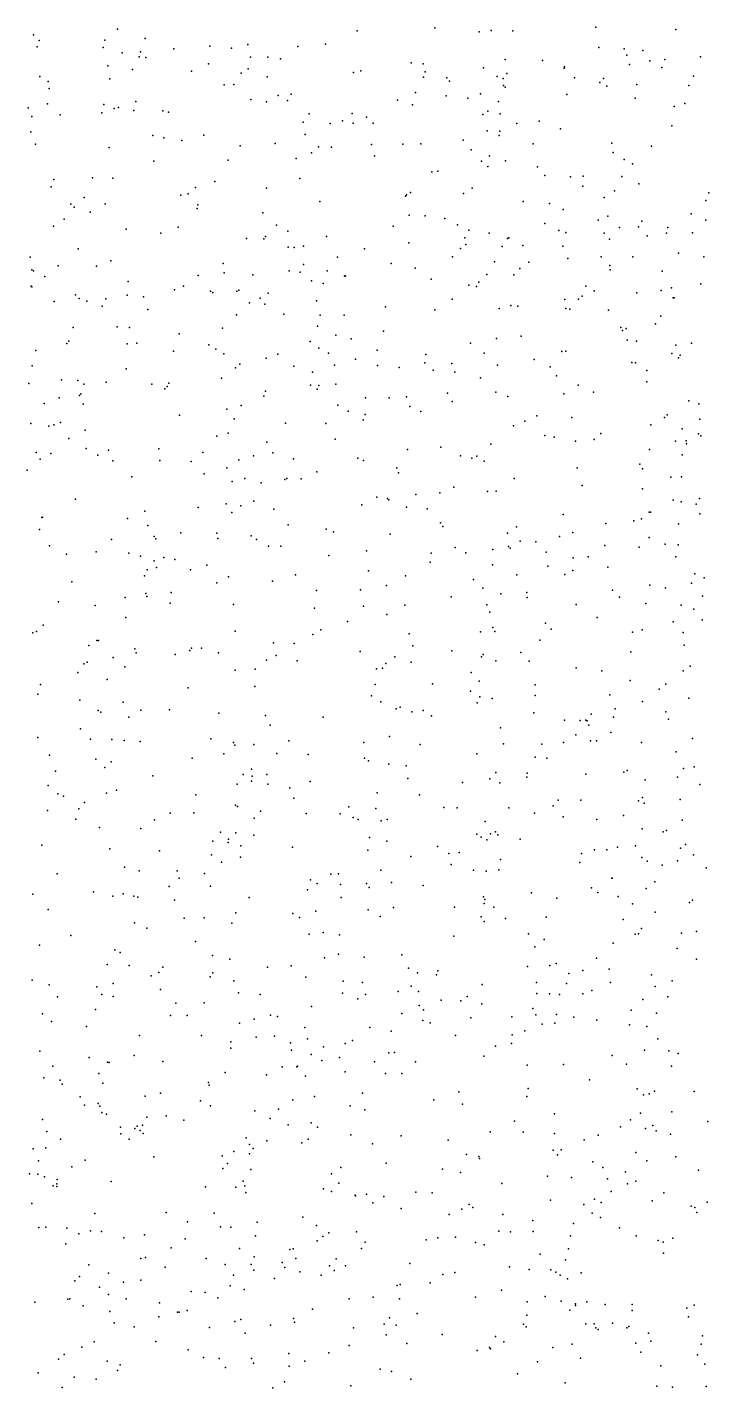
# Model space of a CAD drawing. Extents: x 2 to 99999, y 0 to 49999.
# Drawn here: x 25001 to 31251, y 4 to 12479 of the extents above; entities that cross this region are included whole.
import ezdxf

# ---------------------------------------------------------------- set-up
doc = ezdxf.new("R2010")
doc.units = 0
doc.header["$MEASUREMENT"] = 0
doc.layers.add('points', color=50, linetype='Continuous')

msp = doc.modelspace()

# ---------------------------------------------------------------- linework, layer by layer
at = {"layer": 'points', "color": 3}
for p in [(30217, 12479, 70), (25060, 12410, 67), (25110, 12357, 27), (25712, 12360, 91), (25829, 12462, 68), (26083, 12376, 59), (28028, 12446, 41), (28739, 12472, 42), (29146, 12436, 68), (29256, 12448, 20), (29454, 12446, 68), (30949, 12457, 81), (25092, 12298, 68), (25699, 12292, 52), (25872, 12244, 25), (26041, 12252, 63), (26345, 12281, 69), (26676, 12306, 34), (26876, 12286, 87), (27023, 12321, 98), (27482, 12303, 3), (27737, 12324, 6), (30243, 12292, 29), (30476, 12281, 58), (30647, 12265, 13), (25740, 12124, 1), (26029, 12208, 69), (26090, 12202, 12), (26665, 12143, 1), (27050, 12205, 2), (27209, 12205, 79), (27324, 12189, 5), (28521, 12151, 79), (28631, 12143, 26), (29185, 12105, 26), (29385, 12184, 36), (29727, 12173, 45), (29926, 12103, 69), (29927, 12115, 44), (30499, 12223, 33), (30524, 12137, 96), (30712, 12169, 45), (30820, 12109, 29), (30847, 12182, 28), (31175, 12208, 45), (25117, 12027, 44), (25193, 11982, 43), (25759, 12005, 99), (25966, 12091, 13), (26507, 12076, 90), (26964, 12056, 19), (27027, 12097, 25), (27202, 12023, 30), (27993, 12062, 68), (28062, 12080, 15), (28634, 12022, 89), (28650, 12068, 49), (28848, 12013, 49), (28874, 11985, 56), (29310, 12028, 34), (29365, 12008, 43), (29398, 12054, 34), (30020, 12015, 52), (30285, 12009, 25), (31112, 12030, 78), (25203, 11917, 80), (26808, 11949, 66), (26895, 11953, 99), (27304, 11851, 88), (27423, 11865, 12), (28563, 11880, 10), (29158, 11868, 51), (29370, 11943, 22), (29384, 11930, 36), (29949, 11862, 80), (30251, 11972, 98), (30316, 11938, 57), (30590, 11953, 65), (31067, 11944, 26), (25011, 11739, 36), (25186, 11777, 55), (25703, 11770, 32), (25799, 11732, 21), (25837, 11744, 5), (25997, 11799, 29), (27052, 11815, 78), (27195, 11794, 86), (27389, 11807, 25), (28397, 11809, 35), (28535, 11768, 65), (28842, 11849, 81), (29043, 11829, 43), (29323, 11797, 48), (30576, 11829, 38), (30934, 11751, 81), (31031, 11780, 60), (25044, 11661, 15), (25305, 11676, 54), (25687, 11694, 94), (25980, 11715, 60), (26245, 11713, 95), (26298, 11700, 27), (27532, 11607, 41), (27587, 11685, 49), (27893, 11619, 64), (27981, 11689, 73), (28112, 11654, 82), (29179, 11679, 59), (29224, 11709, 21), (29338, 11683, 53), (29695, 11618, 17), (25034, 11519, 85), (26152, 11485, 51), (26622, 11490, 58), (27550, 11496, 45), (27778, 11596, 51), (27990, 11598, 78), (28175, 11598, 55), (29218, 11528, 19), (29330, 11487, 23), (29336, 11525, 75), (29491, 11595, 18), (29892, 11547, 29), (30913, 11574, 95), (25076, 11405, 53), (25752, 11375, 94), (26254, 11464, 68), (26420, 11439, 28), (26953, 11392, 35), (27274, 11411, 70), (27671, 11382, 7), (27793, 11378, 44), (28157, 11402, 23), (28446, 11406, 48), (28610, 11409, 39), (28998, 11443, 96), (29071, 11353, 36), (29640, 11410, 39), (30361, 11414, 38), (30726, 11389, 4), (26161, 11250, 5), (26845, 11261, 26), (27469, 11275, 70), (27607, 11326, 5), (28185, 11300, 38), (29168, 11251, 87), (29239, 11299, 74), (29386, 11255, 34), (30373, 11330, 29), (30475, 11267, 35), (28713, 11152, 69), (28767, 11160, 42), (29225, 11201, 46), (29681, 11199, 49), (29748, 11118, 18), (29984, 11106, 97), (30099, 11114, 81), (30454, 11110, 26), (30552, 11226, 32), (25222, 11014, 79), (25245, 11082, 3), (25599, 11098, 82), (25787, 11095, 51), (26543, 11009, 12), (26721, 11065, 53), (27195, 11004, 89), (27500, 11092, 57), (29082, 11004, 7), (30097, 11020, 26), (30386, 10979, 65), (30609, 11044, 24), (25402, 10855, 49), (25523, 10916, 17), (25715, 10859, 70), (26411, 10939, 33), (26476, 10950, 94), (27686, 10882, 82), (28471, 10929, 2), (28478, 10941, 68), (28516, 10962, 33), (29003, 10954, 78), (29550, 10881, 75), (29791, 10862, 70), (30293, 10917, 67), (31225, 10891, 74), (31251, 10961, 29), (25432, 10829, 2), (25578, 10782, 65), (26560, 10815, 56), (26566, 10851, 84), (27161, 10776, 93), (28505, 10754, 26), (28649, 10750, 22), (29915, 10806, 48), (30325, 10746, 80), (31090, 10769, 74), (25241, 10656, 39), (25339, 10718, 33), (25908, 10627, 24), (26384, 10645, 10), (27287, 10663, 20), (27391, 10610, 94), (28356, 10653, 60), (28832, 10725, 7), (28947, 10666, 26), (29051, 10617, 78), (29748, 10679, 81), (29875, 10615, 97), (30238, 10708, 32), (30433, 10643, 15), (30607, 10648, 30), (30638, 10701, 50), (30877, 10643, 38), (31225, 10709, 51), (26228, 10590, 46), (27011, 10541, 25), (27172, 10537, 95), (27187, 10561, 61), (27747, 10560, 71), (28502, 10503, 74), (29014, 10549, 53), (29022, 10486, 14), (29238, 10590, 62), (29406, 10540, 98), (29417, 10546, 19), (29940, 10596, 55), (30293, 10591, 29), (30340, 10534, 8), (30685, 10566, 94), (30864, 10591, 17), (31101, 10594, 10), (25029, 10371, 64), (25470, 10447, 5), (27394, 10463, 15), (27448, 10460, 26), (27535, 10472, 8), (27847, 10369, 79), (28093, 10446, 47), (28902, 10374, 49), (28976, 10449, 21), (29357, 10468, 54), (29545, 10476, 20), (29912, 10470, 94), (29958, 10359, 20), (30263, 10372, 1), (30556, 10374, 38), (30973, 10406, 2), (31205, 10374, 30), (25044, 10253, 36), (25058, 10244, 29), (25284, 10290, 7), (25637, 10289, 37), (25767, 10336, 69), (26799, 10311, 21), (27404, 10246, 63), (27504, 10232, 30), (27536, 10304, 19), (27751, 10245, 96), (28338, 10311, 21), (28560, 10270, 69), (29287, 10328, 72), (29518, 10266, 2), (29601, 10325, 62), (30344, 10294, 65), (30346, 10254, 13), (30825, 10242, 21), (25162, 10193, 34), (25928, 10148, 8), (26568, 10202, 69), (26806, 10226, 7), (27070, 10209, 73), (27609, 10152, 26), (27716, 10128, 68), (27910, 10198, 79), (27921, 10197, 87), (28705, 10168, 34), (29050, 10114, 79), (29143, 10142, 46), (29215, 10211, 17), (29463, 10207, 23), (30123, 10105, 73), (31177, 10126, 46), (25039, 10103, 89), (25043, 10098, 89), (25445, 10026, 6), (25478, 9990, 54), (25722, 9987, 96), (25918, 10021, 57), (26069, 10007, 52), (26353, 10071, 23), (26434, 10103, 46), (26681, 10059, 98), (26704, 10046, 77), (26922, 10057, 89), (26943, 10067, 71), (27138, 9995, 75), (27211, 10039, 66), (28898, 9986, 93), (29122, 10102, 56), (29930, 9982, 85), (30058, 9985, 81), (30091, 10014, 11), (30201, 10063, 32), (30591, 10044, 72), (30814, 10064, 66), (30910, 10088, 67), (30925, 9996, 24), (30935, 9998, 29), (25247, 9964, 31), (25548, 9966, 4), (25688, 9920, 15), (26107, 9890, 16), (27041, 9952, 31), (27179, 9939, 4), (27654, 9970, 64), (28288, 9916, 81), (28740, 9886, 33), (29329, 9900, 92), (29435, 9926, 53), (29500, 9920, 1), (29940, 9900, 90), (29978, 9893, 64), (30331, 9884, 8), (25827, 9733, 11), (26921, 9842, 17), (27353, 9849, 54), (27664, 9738, 98), (27688, 9839, 71), (27907, 9839, 36), (30764, 9760, 60), (30812, 9828, 8), (25422, 9724, 12), (25938, 9726, 2), (26395, 9667, 17), (26792, 9719, 49), (27832, 9655, 89), (27973, 9621, 34), (28268, 9693, 47), (29304, 9624, 86), (29530, 9646, 61), (30445, 9726, 72), (30459, 9699, 5), (30494, 9715, 40), (30504, 9608, 95), (25081, 9513, 15), (25365, 9578, 69), (25384, 9601, 19), (25917, 9576, 23), (26005, 9581, 81), (26344, 9508, 18), (26666, 9565, 96), (26730, 9527, 76), (26805, 9485, 82), (27298, 9482, 53), (27595, 9596, 71), (27674, 9537, 29), (27763, 9491, 47), (28211, 9519, 9), (29067, 9581, 26), (29191, 9491, 75), (29904, 9506, 31), (29939, 9507, 73), (30587, 9600, 63), (30911, 9486, 76), (30948, 9563, 5), (31093, 9581, 14), (25047, 9373, 95), (26910, 9357, 3), (26951, 9390, 9), (27192, 9443, 91), (27446, 9370, 30), (27819, 9380, 85), (28011, 9435, 85), (28213, 9377, 27), (28412, 9360, 99), (28647, 9400, 56), (28657, 9479, 94), (28895, 9395, 52), (29314, 9379, 19), (29651, 9431, 37), (29798, 9364, 14), (30547, 9405, 24), (30578, 9402, 1), (30972, 9447, 5), (30988, 9472, 89), (25316, 9246, 78), (25467, 9240, 19), (25908, 9346, 28), (26783, 9260, 97), (27616, 9315, 75), (28725, 9334, 6), (28922, 9317, 23), (29158, 9263, 96), (29856, 9281, 13), (30683, 9332, 32), (25015, 9213, 36), (25494, 9116, 50), (25519, 9207, 64), (25726, 9225, 73), (26143, 9205, 61), (26262, 9163, 26), (26286, 9183, 71), (26299, 9215, 48), (27186, 9142, 97), (27599, 9198, 76), (27659, 9159, 25), (27676, 9193, 33), (27830, 9205, 31), (28855, 9123, 18), (29297, 9131, 1), (29922, 9116, 25), (30055, 9198, 53), (30193, 9131, 68), (30683, 9227, 8), (25158, 9030, 16), (25293, 9082, 68), (25481, 9102, 13), (25513, 9021, 94), (26964, 9009, 62), (27171, 9097, 11), (27850, 9013, 57), (28102, 9080, 94), (28319, 9082, 93), (28480, 9089, 96), (28510, 9000, 78), (28897, 9048, 93), (29410, 9093, 37), (31068, 9054, 39), (31160, 9026, 36), (26398, 8923, 38), (26833, 8976, 87), (26899, 8887, 12), (27945, 8958, 90), (28083, 8879, 13), (28100, 8928, 30), (28610, 8955, 22), (29563, 8866, 31), (29675, 8916, 31), (29995, 8901, 63), (30846, 8901, 3), (30871, 8925, 2), (31168, 8885, 2), (25035, 8846, 15), (25200, 8821, 81), (25245, 8832, 72), (25308, 8853, 17), (25532, 8783, 12), (26844, 8757, 22), (27370, 8849, 94), (27740, 8845, 27), (29459, 8823, 56), (29748, 8735, 68), (30262, 8754, 94), (30719, 8834, 93), (31006, 8797, 76), (31158, 8750, 98), (25383, 8709, 60), (25541, 8616, 46), (26209, 8614, 88), (26740, 8728, 99), (27200, 8675, 75), (27825, 8702, 70), (28794, 8627, 33), (29252, 8655, 73), (29832, 8721, 41), (30029, 8683, 54), (30199, 8698, 25), (30707, 8608, 23), (30946, 8684, 90), (31044, 8687, 6), (31048, 8660, 65), (31177, 8731, 4), (25082, 8579, 17), (25121, 8519, 30), (25219, 8570, 79), (25648, 8556, 20), (25747, 8601, 70), (25785, 8504, 91), (26217, 8507, 2), (26504, 8498, 64), (26612, 8578, 78), (26941, 8511, 62), (27075, 8550, 48), (27254, 8576, 83), (27442, 8522, 91), (28033, 8527, 53), (28085, 8507, 28), (28489, 8607, 33), (28973, 8549, 12), (29077, 8527, 59), (29123, 8546, 17), (29193, 8500, 42), (31006, 8559, 78), (25001, 8416, 39), (26623, 8384, 57), (26832, 8440, 99), (27658, 8402, 30), (28390, 8438, 41), (28405, 8394, 5), (30044, 8438, 88), (30619, 8472, 86), (30643, 8431, 26), (25962, 8357, 8), (26880, 8313, 37), (26996, 8340, 92), (27146, 8300, 19), (27363, 8332, 1), (27382, 8341, 76), (27513, 8337, 37), (28914, 8261, 75), (29466, 8342, 82), (30089, 8278, 27), (30643, 8247, 52), (30902, 8353, 52), (31002, 8357, 47), (25445, 8151, 95), (26827, 8109, 70), (27079, 8133, 13), (28207, 8170, 94), (28304, 8159, 37), (28316, 8145, 12), (28564, 8194, 76), (28786, 8209, 72), (29221, 8222, 94), (29301, 8224, 50), (30924, 8142, 37), (30997, 8127, 3), (31167, 8158, 78), (25136, 7984, 55), (25140, 7986, 3), (26080, 8040, 78), (26569, 8075, 39), (26879, 8028, 8), (26959, 8089, 67), (27263, 8060, 7), (28069, 8100, 42), (28480, 8077, 14), (28668, 8062, 20), (29917, 8010, 30), (30705, 8032, 44), (30716, 8032, 86), (31134, 8105, 72), (31168, 8016, 68), (25115, 7873, 56), (25920, 7975, 23), (26107, 7910, 6), (27393, 7917, 35), (27744, 7875, 63), (28791, 7935, 48), (28814, 7902, 65), (29489, 7898, 33), (30308, 7927, 87), (30564, 7953, 58), (30635, 7972, 42), (30973, 7924, 25), (25773, 7782, 75), (26165, 7810, 34), (26182, 7788, 27), (26410, 7844, 2), (26740, 7841, 68), (26748, 7791, 34), (27054, 7814, 20), (27104, 7782, 19), (27809, 7853, 97), (28331, 7830, 89), (29404, 7841, 38), (29522, 7767, 25), (29664, 7761, 31), (29882, 7810, 44), (30006, 7847, 57), (30705, 7800, 35), (30851, 7739, 59), (25207, 7724, 82), (25362, 7646, 9), (25635, 7669, 64), (25933, 7656, 68), (26040, 7630, 32), (26254, 7618, 14), (27213, 7722, 22), (27327, 7719, 29), (27768, 7636, 5), (28113, 7677, 1), (28707, 7655, 84), (28927, 7707, 6), (29024, 7660, 76), (29270, 7689, 25), (29415, 7717, 68), (29430, 7703, 67), (29759, 7667, 72), (30008, 7615, 85), (30145, 7622, 37), (30297, 7726, 67), (30614, 7711, 7), (30948, 7624, 2), (30969, 7732, 57), (26100, 7505, 28), (26166, 7585, 45), (26188, 7526, 10), (26356, 7599, 55), (26499, 7503, 58), (26649, 7545, 28), (28132, 7493, 96), (28695, 7575, 19), (29268, 7550, 2), (29776, 7538, 8), (30006, 7496, 21), (30327, 7528, 59), (25411, 7392, 19), (26078, 7450, 32), (26741, 7385, 91), (26846, 7439, 84), (27250, 7399, 38), (27462, 7457, 69), (28470, 7450, 70), (29095, 7414, 5), (29490, 7457, 3), (29931, 7461, 51), (30712, 7362, 77), (31092, 7382, 83), (31123, 7468, 26), (31210, 7430, 52), (25898, 7250, 36), (26088, 7286, 2), (26097, 7260, 63), (26320, 7296, 70), (27655, 7314, 36), (28056, 7320, 95), (28296, 7359, 36), (28889, 7255, 57), (29179, 7335, 99), (29345, 7283, 57), (29584, 7296, 83), (29587, 7250, 80), (30368, 7317, 31), (30431, 7252, 79), (30854, 7337, 12), (31193, 7263, 20), (25289, 7210, 61), (25623, 7175, 34), (26312, 7197, 6), (26892, 7185, 86), (27637, 7153, 35), (28084, 7171, 19), (28465, 7179, 40), (29217, 7184, 17), (29245, 7116, 59), (30036, 7185, 82), (30673, 7196, 18), (30998, 7181, 55), (31115, 7143, 92), (25147, 6997, 11), (25905, 7068, 81), (27937, 7031, 54), (28300, 7093, 94), (29755, 7016, 85), (30228, 7068, 27), (30924, 7027, 88), (31191, 7045, 75), (25054, 6926, 100), (25087, 6937, 93), (26909, 6942, 22), (27619, 6911, 50), (27695, 6953, 68), (28503, 6917, 13), (29158, 6936, 63), (29270, 6974, 84), (29290, 6937, 45), (29807, 6961, 3), (30552, 6933, 95), (30639, 6954, 71), (31016, 6928, 21), (25566, 6810, 14), (25639, 6855, 69), (25656, 6856, 7), (25987, 6778, 21), (25999, 6741, 75), (26491, 6764, 65), (26509, 6784, 84), (26600, 6785, 76), (26756, 6742, 80), (27261, 6833, 21), (27450, 6828, 8), (28053, 6756, 92), (28537, 6808, 15), (28895, 6762, 27), (29528, 6746, 83), (29703, 6858, 32), (30536, 6752, 59), (31027, 6814, 63), (25521, 6641, 90), (25551, 6656, 57), (25790, 6700, 74), (25896, 6613, 44), (26359, 6726, 11), (27196, 6675, 14), (27285, 6717, 77), (27476, 6669, 30), (28290, 6646, 7), (28371, 6707, 93), (28521, 6657, 49), (29167, 6705, 60), (29183, 6728, 33), (29300, 6670, 82), (29605, 6665, 99), (31080, 6619, 25), (25466, 6562, 21), (25733, 6498, 40), (26909, 6585, 61), (27092, 6594, 38), (28204, 6596, 34), (28259, 6602, 5), (29072, 6561, 80), (30034, 6605, 42), (30269, 6578, 63), (30531, 6490, 36), (31015, 6579, 56), (25098, 6365, 35), (25123, 6452, 29), (26476, 6422, 84), (27089, 6434, 45), (28191, 6452, 41), (28719, 6457, 22), (29065, 6392, 78), (29146, 6483, 39), (29659, 6448, 87), (30797, 6409, 8), (30857, 6454, 86), (25483, 6308, 4), (25880, 6289, 75), (28157, 6348, 53), (28245, 6292, 9), (28422, 6243, 49), (29128, 6284, 51), (29153, 6339, 41), (29265, 6325, 39), (29659, 6351, 30), (30345, 6358, 21), (30643, 6296, 14), (31069, 6327, 95), (25653, 6215, 41), (25676, 6197, 51), (25932, 6154, 34), (26042, 6218, 92), (26306, 6221, 100), (26759, 6189, 50), (27185, 6169, 66), (27715, 6154, 46), (28386, 6230, 87), (28527, 6203, 3), (28632, 6214, 95), (28708, 6164, 50), (29647, 6192, 71), (29927, 6126, 80), (30073, 6122, 16), (30123, 6125, 82), (30135, 6120, 70), (30172, 6180, 19), (30377, 6154, 34), (30392, 6228, 61), (30858, 6202, 25), (30883, 6135, 2), (25491, 6046, 77), (27230, 6078, 11), (29340, 6056, 40), (30031, 5991, 38), (30151, 6078, 75), (30352, 6013, 64), (25099, 5967, 47), (25582, 5952, 97), (25777, 5949, 59), (25890, 5939, 93), (26038, 5931, 96), (26685, 5953, 70), (26892, 5921, 67), (26904, 5895, 41), (27080, 5903, 15), (27400, 5937, 71), (28089, 5919, 13), (28324, 5976, 22), (28604, 5901, 12), (29369, 5907, 53), (29719, 5906, 12), (29919, 5921, 94), (30167, 5935, 77), (30222, 5935, 82), (30633, 5919, 31), (31102, 5957, 72), (25205, 5803, 56), (25630, 5769, 99), (25772, 5742, 10), (26514, 5778, 89), (26803, 5818, 98), (27290, 5819, 55), (27577, 5811, 60), (28094, 5777, 4), (28130, 5751, 58), (29124, 5818, 25), (29660, 5787, 60), (29767, 5778, 90), (30952, 5835, 39), (25262, 5659, 62), (25714, 5690, 53), (26152, 5616, 15), (26983, 5627, 8), (27057, 5676, 82), (27198, 5628, 65), (28316, 5722, 22), (28477, 5707, 20), (29297, 5645, 29), (29585, 5638, 27), (30125, 5629, 97), (30473, 5647, 31), (30504, 5664, 67), (31018, 5683, 28), (31117, 5696, 83), (25192, 5526, 40), (26926, 5537, 43), (27058, 5565, 71), (27063, 5613, 90), (27207, 5537, 60), (27411, 5505, 62), (27595, 5562, 15), (28493, 5590, 71), (28994, 5554, 31), (29243, 5587, 38), (29335, 5550, 100), (29582, 5602, 22), (30667, 5578, 27), (30963, 5604, 35), (31170, 5534, 71), (25283, 5450, 68), (25334, 5429, 24), (25527, 5370, 3), (25727, 5456, 47), (25820, 5484, 19), (26547, 5440, 59), (27445, 5409, 64), (28210, 5458, 80), (28600, 5442, 47), (29871, 5393, 72), (30078, 5391, 78), (30607, 5385, 91), (30642, 5416, 67), (30988, 5397, 44), (25186, 5296, 29), (25476, 5312, 19), (26311, 5273, 54), (26530, 5276, 43), (26912, 5346, 74), (26929, 5334, 93), (27142, 5291, 41), (27559, 5270, 44), (27870, 5265, 24), (27951, 5332, 50), (28199, 5316, 22), (28823, 5325, 61), (28945, 5320, 62), (29417, 5321, 71), (29654, 5272, 15), (29824, 5341, 48), (30470, 5251, 58), (30658, 5364, 50), (25448, 5218, 62), (25664, 5141, 95), (26042, 5132, 28), (26170, 5212, 35), (27082, 5226, 13), (27991, 5232, 36), (28035, 5213, 24), (28246, 5203, 41), (28302, 5214, 72), (29202, 5196, 35), (29917, 5239, 40), (30224, 5215, 27), (30639, 5130, 97), (30864, 5115, 27), (31007, 5208, 10), (26704, 5017, 50), (26773, 5099, 51), (26844, 5003, 65), (26846, 5033, 68), (26915, 5092, 72), (27078, 5071, 13), (28140, 5049, 66), (28298, 5015, 20), (29124, 5081, 96), (29165, 5052, 95), (29215, 5029, 69), (29250, 5084, 43), (29295, 5101, 97), (29318, 5074, 33), (29522, 5035, 67), (30832, 5100, 72), (25135, 4978, 24), (25759, 4944, 10), (26213, 4926, 77), (26690, 4891, 30), (26958, 4868, 59), (26961, 4974, 7), (27435, 4960, 35), (28125, 4934, 25), (28519, 4874, 81), (28765, 4967, 18), (28866, 4903, 5), (28963, 4913, 90), (30083, 4903, 60), (30203, 4936, 96), (30315, 4935, 3), (30413, 4962, 65), (30579, 4974, 87), (30637, 4867, 33), (30993, 4951, 95), (31039, 4984, 65), (31110, 4890, 62), (25894, 4777, 81), (26028, 4743, 92), (26376, 4745, 1), (26782, 4823, 49), (28243, 4751, 93), (28888, 4801, 23), (29093, 4749, 44), (29327, 4752, 51), (29340, 4847, 9), (30068, 4819, 74), (30687, 4831, 89), (30823, 4796, 43), (30963, 4835, 25), (31226, 4770, 16), (25276, 4715, 81), (26394, 4675, 17), (26626, 4718, 80), (27598, 4662, 39), (27660, 4628, 86), (27785, 4714, 15), (27856, 4716, 41), (27875, 4617, 45), (28111, 4627, 8), (28341, 4637, 81), (29211, 4740, 64), (30363, 4675, 69), (30365, 4675, 51), (30758, 4643, 79), (25053, 4531, 96), (25609, 4551, 42), (25786, 4511, 68), (25881, 4532, 10), (25979, 4512, 42), (26016, 4502, 42), (26303, 4600, 75), (26682, 4604, 99), (27038, 4500, 10), (27573, 4570, 62), (27880, 4498, 35), (28138, 4591, 58), (28632, 4610, 52), (29186, 4505, 91), (29625, 4541, 52), (29857, 4493, 13), (30175, 4589, 93), (30233, 4545, 19), (30421, 4508, 82), (30676, 4581, 96), (25192, 4388, 81), (26352, 4475, 23), (27649, 4374, 43), (28127, 4387, 29), (28359, 4409, 22), (28919, 4410, 36), (29193, 4443, 67), (29198, 4480, 67), (29279, 4412, 28), (30553, 4441, 23), (31075, 4453, 47), (31101, 4475, 11), (25985, 4267, 19), (26441, 4309, 41), (26623, 4314, 100), (26879, 4264, 88), (26913, 4359, 84), (27437, 4352, 29), (27499, 4316, 58), (28237, 4324, 57), (29165, 4322, 5), (29193, 4280, 76), (29387, 4308, 76), (29761, 4319, 26), (30466, 4297, 8), (30761, 4364, 32), (25401, 4151, 60), (26099, 4218, 16), (27588, 4162, 79), (27716, 4178, 66), (27864, 4156, 14), (28912, 4146, 45), (29598, 4166, 39), (30576, 4164, 51), (30608, 4167, 79), (30633, 4215, 32), (31002, 4172, 57), (31139, 4189, 31), (25113, 4062, 18), (25805, 4018, 79), (25855, 3994, 57), (26543, 4096, 61), (29656, 4046, 54), (29743, 4114, 43), (30375, 4082, 10), (30961, 4031, 85), (25733, 3885, 96), (25937, 3877, 78), (26699, 3969, 77), (26858, 3933, 2), (27423, 3873, 81), (27726, 3947, 31), (27856, 3980, 37), (28091, 3951, 51), (28436, 3975, 63), (29590, 3868, 66), (29793, 3877, 83), (29852, 3894, 36), (30223, 3942, 73), (31138, 3935, 52), (26139, 3781, 24), (26207, 3812, 30), (26246, 3859, 6), (26678, 3772, 61), (26703, 3808, 4), (27204, 3860, 74), (27555, 3769, 71), (28497, 3852, 42), (28581, 3809, 59), (28753, 3791, 42), (28768, 3827, 37), (29969, 3802, 27), (30097, 3830, 21), (30338, 3843, 63), (30726, 3790, 56), (25048, 3742, 54), (25203, 3698, 31), (25640, 3680, 37), (25791, 3712, 80), (26222, 3657, 70), (26897, 3734, 66), (26940, 3624, 77), (27892, 3623, 38), (27898, 3732, 1), (28076, 3721, 8), (28403, 3638, 67), (28523, 3685, 19), (28590, 3638, 89), (29172, 3703, 4), (29670, 3719, 5), (29674, 3620, 62), (29948, 3710, 18), (30179, 3646, 89), (30349, 3720, 63), (30759, 3682, 57), (30915, 3736, 53), (25280, 3590, 38), (25686, 3610, 34), (25789, 3593, 75), (26365, 3529, 25), (26625, 3534, 51), (27136, 3611, 1), (27607, 3499, 91), (28033, 3570, 24), (28102, 3610, 93), (28595, 3510, 22), (28797, 3558, 48), (28978, 3553, 59), (29036, 3592, 63), (29171, 3523, 43), (29791, 3616, 35), (29883, 3611, 81), (30096, 3615, 54), (30645, 3563, 39), (30877, 3590, 53), (25143, 3433, 31), (25626, 3473, 99), (26315, 3418, 95), (26469, 3417, 66), (27083, 3385, 33), (27233, 3421, 44), (27296, 3407, 30), (28438, 3437, 44), (28628, 3370, 47), (28636, 3468, 50), (29068, 3397, 16), (29445, 3404, 58), (29639, 3482, 87), (29665, 3424, 22), (29855, 3425, 89), (30014, 3403, 55), (30224, 3375, 21), (30541, 3465, 3), (30772, 3439, 71), (25223, 3362, 18), (25545, 3316, 59), (26947, 3347, 14), (27547, 3308, 61), (28144, 3306, 42), (28338, 3275, 46), (28696, 3351, 14), (29563, 3276, 46), (29722, 3337, 19), (29841, 3346, 3), (30524, 3333, 92), (30682, 3316, 80), (26032, 3233, 35), (26598, 3233, 32), (26869, 3175, 36), (27102, 3218, 64), (27269, 3227, 50), (27417, 3168, 30), (27570, 3202, 44), (27718, 3129, 68), (27917, 3160, 83), (27984, 3187, 86), (28930, 3235, 26), (29294, 3135, 51), (29443, 3162, 44), (29448, 3239, 48), (30785, 3203, 75), (25116, 3089, 37), (25568, 3031, 68), (25982, 3052, 93), (26245, 2996, 47), (26867, 3119, 63), (27425, 3101, 76), (27606, 3060, 87), (27704, 3005, 47), (27864, 3033, 94), (28318, 3076, 52), (28369, 3079, 84), (29188, 3044, 61), (30365, 3050, 48), (30661, 3099, 55), (30885, 3092, 52), (30970, 3070, 94), (25236, 2954, 86), (25659, 2885, 69), (25738, 2991, 68), (25754, 2986, 38), (26816, 2894, 66), (27197, 2874, 50), (27340, 2946, 4), (27474, 2948, 57), (27481, 2954, 63), (27918, 2901, 59), (28186, 2994, 87), (28288, 2887, 63), (28436, 2886, 34), (28561, 2994, 99), (29585, 2962, 91), (29918, 2968, 12), (30497, 2972, 60), (30909, 2952, 12), (25153, 2846, 26), (25303, 2823, 64), (25322, 2787, 92), (25696, 2796, 73), (26663, 2802, 11), (26670, 2778, 91), (27552, 2860, 30), (29595, 2749, 14), (30156, 2826, 4), (25486, 2673, 9), (26083, 2677, 4), (26222, 2706, 81), (26589, 2635, 13), (27438, 2645, 32), (27637, 2676, 46), (28077, 2705, 3), (28730, 2645, 16), (28960, 2718, 97), (29584, 2676, 24), (30596, 2744, 17), (30652, 2690, 53), (30706, 2698, 56), (30754, 2725, 50), (31118, 2721, 25), (25527, 2594, 53), (25653, 2609, 86), (25667, 2586, 38), (25686, 2529, 40), (25729, 2513, 20), (26274, 2498, 34), (26682, 2589, 50), (27089, 2542, 40), (27307, 2559, 98), (27962, 2590, 49), (28097, 2552, 65), (28994, 2605, 41), (29836, 2516, 61), (30625, 2522, 44), (30913, 2535, 65), (25140, 2464, 39), (25858, 2393, 54), (25987, 2382, 90), (26010, 2403, 84), (26057, 2412, 3), (26098, 2486, 29), (26439, 2457, 72), (27230, 2474, 85), (27394, 2416, 82), (27604, 2433, 45), (27663, 2395, 84), (29469, 2450, 11), (30441, 2396, 78), (30532, 2461, 28), (30671, 2380, 58), (30738, 2409, 2), (31243, 2446, 91), (25182, 2354, 6), (25307, 2285, 39), (25861, 2331, 18), (25936, 2285, 84), (26036, 2364, 25), (26066, 2336, 11), (27010, 2296, 46), (27198, 2268, 44), (27521, 2250, 36), (27577, 2285, 80), (27969, 2323, 57), (28431, 2315, 18), (28862, 2275, 30), (29247, 2351, 14), (29549, 2349, 55), (29837, 2335, 9), (30108, 2277, 73), (30238, 2321, 60), (30770, 2360, 1), (30901, 2329, 100), (25057, 2195, 7), (25173, 2205, 82), (26163, 2122, 33), (26789, 2131, 83), (26896, 2169, 65), (27040, 2149, 81), (27041, 2234, 63), (27074, 2199, 29), (28167, 2240, 23), (29031, 2144, 39), (29143, 2124, 6), (29823, 2182, 19), (29865, 2139, 32), (29899, 2186, 76), (30583, 2162, 20), (30949, 2122, 62), (25105, 2085, 33), (25410, 2030, 94), (25532, 2092, 4), (26796, 2014, 36), (26837, 2061, 77), (27051, 2006, 75), (27878, 2023, 92), (28292, 2064, 49), (28808, 2009, 94), (29149, 2105, 70), (30188, 2075, 5), (30279, 2025, 20), (30682, 2086, 79), (31156, 1998, 23), (25023, 1966, 99), (25099, 1962, 47), (25160, 1937, 46), (25273, 1875, 3), (25276, 1915, 67), (25771, 1895, 83), (26982, 1897, 90), (27792, 1966, 23), (27858, 1879, 63), (28976, 1979, 66), (29353, 1876, 95), (29773, 1945, 71), (29993, 1931, 72), (30322, 1919, 72), (30487, 1983, 70), (30507, 1875, 97), (30582, 1897, 76), (25238, 1855, 12), (25274, 1848, 43), (26636, 1845, 65), (26914, 1844, 59), (26998, 1855, 34), (27005, 1795, 61), (27717, 1829, 20), (27792, 1803, 66), (28008, 1770, 70), (28011, 1763, 76), (28112, 1780, 23), (28270, 1758, 44), (28566, 1797, 15), (28715, 1792, 73), (30357, 1803, 84), (30838, 1790, 27), (25045, 1695, 1), (28170, 1699, 80), (28430, 1647, 28), (28986, 1641, 50), (29053, 1686, 1), (29089, 1658, 81), (29799, 1723, 22), (30104, 1686, 58), (30203, 1734, 30), (30263, 1702, 48), (30731, 1717, 77), (31089, 1670, 22), (31123, 1658, 100), (31237, 1707, 52), (25622, 1601, 36), (26275, 1610, 28), (26470, 1526, 71), (26716, 1605, 93), (27109, 1524, 37), (27528, 1569, 4), (28870, 1592, 25), (29362, 1594, 65), (29639, 1538, 22), (30011, 1510, 72), (30183, 1605, 91), (30257, 1566, 47), (31143, 1612, 33), (25108, 1473, 55), (25173, 1478, 97), (25365, 1469, 37), (25474, 1415, 32), (25583, 1444, 45), (25684, 1437, 48), (25888, 1380, 86), (26076, 1406, 78), (26773, 1479, 56), (26868, 1477, 85), (27094, 1397, 48), (27654, 1493, 54), (27713, 1392, 65), (27767, 1426, 21), (28020, 1435, 9), (28766, 1380, 99), (28929, 1384, 81), (29326, 1441, 50), (29434, 1434, 42), (29642, 1437, 9), (29984, 1397, 86), (30433, 1471, 49), (30586, 1397, 19), (30921, 1377, 95), (25354, 1323, 39), (26322, 1287, 4), (26449, 1370, 36), (26949, 1281, 5), (27410, 1273, 33), (27439, 1277, 96), (27659, 1352, 70), (28068, 1281, 68), (28099, 1340, 54), (28661, 1359, 46), (29111, 1337, 63), (29193, 1314, 83), (29965, 1279, 74), (30786, 1353, 21), (30832, 1338, 8), (25567, 1132, 9), (26044, 1189, 11), (26087, 1198, 26), (26641, 1189, 61), (26818, 1135, 39), (27056, 1133, 60), (27083, 1206, 14), (27340, 1153, 13), (27466, 1190, 47), (27835, 1185, 56), (28510, 1143, 4), (29705, 1228, 19), (29936, 1177, 80), (30835, 1237, 77), (25481, 1025, 24), (25748, 1056, 91), (26267, 1111, 18), (26892, 1038, 86), (27080, 1081, 32), (27269, 1006, 46), (27363, 1107, 45), (27501, 1068, 96), (27698, 1038, 77), (27772, 1122, 91), (27815, 1079, 5), (27920, 1121, 87), (28813, 1042, 88), (28922, 1061, 74), (29424, 1113, 3), (29604, 1090, 16), (29803, 1085, 73), (29848, 1065, 7), (29888, 1038, 82), (29956, 1004, 82), (30082, 1057, 66), (25439, 986, 37), (25663, 928, 8), (25883, 973, 94), (26044, 991, 90), (26506, 887, 11), (26632, 879, 45), (26863, 938, 7), (26992, 904, 35), (28394, 941, 18), (28421, 952, 29), (28695, 966, 47), (29349, 900, 29), (25072, 788, 60), (25374, 815, 41), (25393, 820, 75), (25515, 756, 33), (25747, 859, 16), (25910, 819, 97), (26215, 783, 37), (26748, 829, 72), (27953, 820, 86), (28175, 836, 89), (28415, 820, 97), (29112, 835, 14), (29585, 792, 44), (29750, 841, 47), (29899, 799, 62), (30029, 773, 84), (30030, 757, 27), (30134, 792, 54), (30302, 767, 94), (30548, 769, 51), (31117, 763, 30), (25758, 704, 9), (26207, 656, 61), (26379, 696, 0), (26394, 697, 16), (26468, 714, 23), (26959, 629, 60), (27444, 638, 43), (27617, 724, 99), (28322, 644, 18), (28578, 684, 99), (29582, 669, 21), (29976, 716, 75), (30550, 713, 39), (31049, 734, 80), (31064, 655, 100), (25800, 598, 79), (25981, 563, 26), (26673, 556, 74), (26904, 613, 11), (26999, 506, 10), (27233, 577, 96), (27453, 607, 85), (27992, 554, 63), (28273, 587, 47), (28384, 578, 23), (29552, 588, 19), (29577, 562, 94), (30123, 591, 2), (30201, 591, 77), (30215, 553, 5), (30238, 539, 75), (30369, 597, 15), (30500, 555, 79), (30518, 566, 86), (30699, 504, 38), (25503, 375, 72), (25614, 426, 59), (26180, 427, 90), (27954, 392, 1), (28293, 489, 28), (28483, 410, 37), (28807, 493, 74), (29241, 374, 97), (29295, 474, 7), (29372, 426, 85), (29999, 404, 79), (30582, 412, 46), (30721, 432, 51), (31182, 405, 94), (31194, 479, 40), (25287, 266, 92), (25341, 308, 66), (26476, 352, 93), (26617, 281, 2), (26761, 274, 91), (27057, 271, 63), (27401, 319, 61), (27767, 324, 14), (29127, 346, 51), (29251, 362, 54), (29821, 373, 70), (30075, 277, 29), (30628, 332, 23), (31147, 307, 67), (25103, 142, 2), (25733, 248, 66), (25830, 161, 63), (25854, 214, 45), (26821, 190, 43), (27076, 229, 32), (27403, 201, 90), (27546, 249, 24), (28239, 175, 31), (28341, 153, 36), (29498, 132, 50), (29681, 241, 93), (30810, 204, 22), (31215, 222, 88), (25323, 8, 25), (25433, 101, 44), (25634, 82, 1), (27255, 4, 98), (27361, 59, 40), (27970, 22, 2), (28518, 84, 3), (29933, 48, 18), (30775, 18, 84), (30919, 10, 58), (31228, 15, 3)]:
    msp.add_point(p, dxfattribs=at)

doc.saveas('drawing.dxf')
